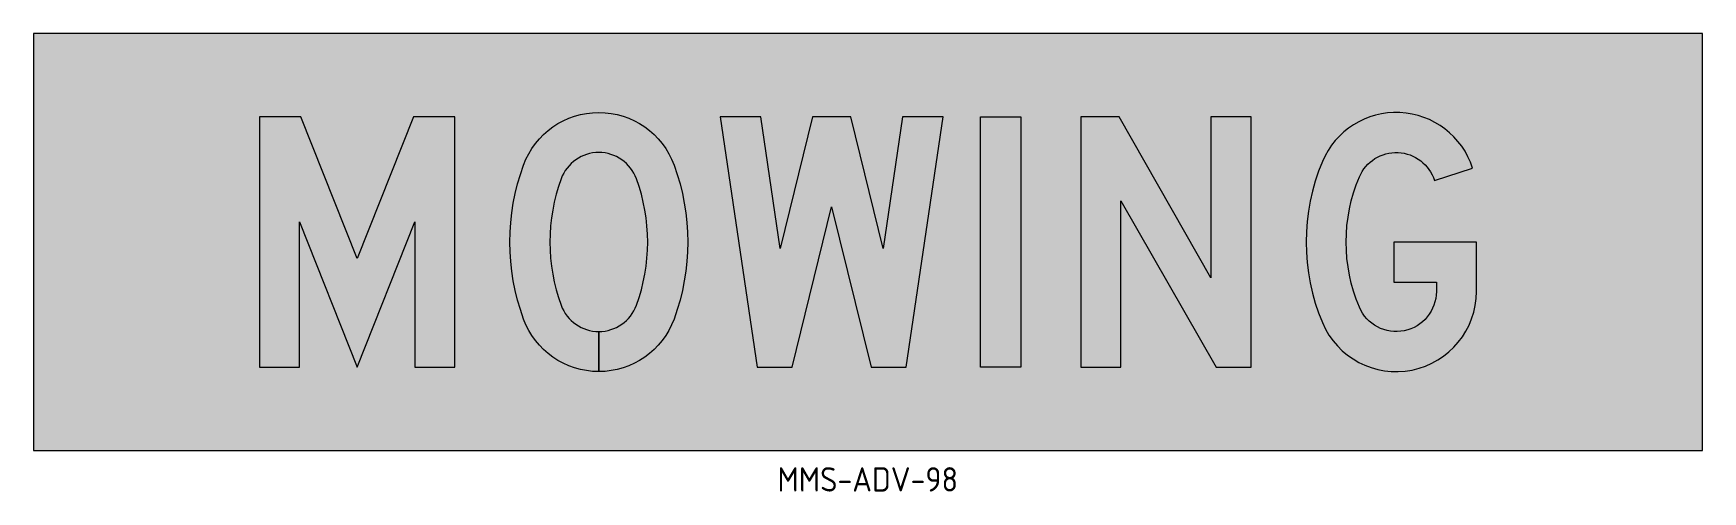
# Model space of a CAD drawing. Header units: millimetres. Extents: x 786 to 1026, y 804 to 869.
import ezdxf

# ---------------------------------------------------------------- set-up
doc = ezdxf.new("R2010")
doc.units = ezdxf.units.MM
doc.layers.add('DIM', color=1, linetype='Continuous')
doc.layers.add('GSCOLORFILL', color=7, linetype='Continuous', lineweight=0)
doc.styles.add('T35', font='isocp2.shx', dxfattribs={"height": 3.5})

# ---------------------------------------------------------------- blocks, each defined once
blk = doc.blocks.new('*U9')
at = {"layer": 'GSCOLORFILL', "transparency": 33554687}
blk.add_hatch(color=40, dxfattribs=at).paths.add_polyline_path([(-600, -150), (600, -150), (600, 150), (-600, 150)])
at = {"layer": 'GSCOLORFILL', "color": 40, "linetype": 'Continuous', "transparency": 33554687}
blk.add_lwpolyline([(-600, -150), (600, -150), (600, 150), (-600, 150), (-600, -150)], close=True, dxfattribs=at).dxf.unprotected_set("ltscale", 0)
blk.add_lwpolyline([(-600, -150), (600, -150), (600, 150), (-600, 150), (-600, -150)], close=True, dxfattribs=at).dxf.unprotected_set("ltscale", 0)
blk = doc.blocks.new('*U3')
at = {"layer": 'GSCOLORFILL', "linetype": 'Continuous'}
blk.add_hatch(color=0, dxfattribs=at).paths.add_polyline_path([(124, 0), (156, 0), (156, 200), (122.9, 200), (78, 86.8), (33.1, 200), (0, 200), (0, 0), (32, 0), (32, 116), (78, 0), (124, 116)])
at = {"layer": 'GSCOLORFILL', "color": 0}
blk.add_lwpolyline([(156, 0), (156, 200), (122.9, 200), (78, 86.8), (33.1, 200), (0, 200), (0, 0), (32, 0), (32, 116), (78, 0), (124, 116), (124, 0)], close=True, dxfattribs=at)
blk = doc.blocks.new('*U4')
at = {"layer": 'GSCOLORFILL', "linetype": 'Continuous'}
blk.add_hatch(color=0, dxfattribs=at).paths.add_polyline_path([(101.1, 49.5, -0.31474), (71, 28.5), (71, -3.5, 0.314782), (131.1, 38.5, 0.177215), (131.1, 161.5, 0.698925), (10.9, 161.5, 0.177215), (10.9, 38.5, 0.314825), (71, -3.5), (71, 28.5, -0.314825), (40.9, 49.5, -0.177215), (40.9, 150.5, -0.698925), (101.1, 150.5, -0.177215)])
at = {"layer": 'GSCOLORFILL', "color": 0}
blk.add_lwpolyline([(71, -3.5, -0.314825), (10.9, 38.5, -0.177215), (10.9, 161.5, -0.698925), (131.1, 161.5, -0.177215), (131.1, 38.5, -0.314782), (71, -3.5), (71, 28.5, 0.31474), (101.1, 49.5, 0.177215), (101.1, 150.5, 0.698925), (40.9, 150.5, 0.177215), (40.9, 49.5, 0.314825), (71, 28.5)], format="xyb", close=True, dxfattribs=at)
blk = doc.blocks.new('*U5')
at = {"layer": 'GSCOLORFILL', "linetype": 'Continuous'}
blk.add_hatch(color=0, dxfattribs=at).paths.add_polyline_path([(104.2, 200), (73.8, 200), (47.9, 94.8), (32.3, 200), (0, 200), (29.5, 0), (57.5, 0), (89, 128), (120.5, 0), (148.5, 0), (178, 200), (145.7, 200), (130.1, 94.8)])
at = {"layer": 'GSCOLORFILL', "color": 0}
blk.add_lwpolyline([(57.5, 0), (89, 128), (120.5, 0), (148.5, 0), (178, 200), (145.7, 200), (130.1, 94.8), (104.2, 200), (73.8, 200), (47.9, 94.8), (32.3, 200), (0, 200), (29.5, 0)], close=True, dxfattribs=at)
blk = doc.blocks.new('*U6')
at = {"layer": 'GSCOLORFILL', "linetype": 'Continuous'}
blk.add_hatch(color=0, dxfattribs=at).paths.add_polyline_path([(0, 200), (32, 200), (32, 0), (0, 0)])
at = {"layer": 'GSCOLORFILL', "color": 0}
blk.add_lwpolyline([(0, 200), (32, 200), (32, 0), (0, 0)], close=True, dxfattribs=at)
blk = doc.blocks.new('*U7')
at = {"layer": 'GSCOLORFILL', "linetype": 'Continuous'}
blk.add_hatch(color=0, dxfattribs=at).paths.add_polyline_path([(104, 71.5), (30.6, 200), (0, 200), (0, 0), (32, 0), (32, 133), (108, 0), (136, 0), (136, 200), (104, 200)])
at = {"layer": 'GSCOLORFILL', "color": 0}
blk.add_lwpolyline([(136, 0), (136, 200), (104, 200), (104, 71.5), (30.6, 200), (0, 200), (0, 0), (32, 0), (32, 133), (108, 0)], close=True, dxfattribs=at)
blk = doc.blocks.new('*U8')
at = {"layer": 'GSCOLORFILL', "linetype": 'Continuous'}
blk.add_hatch(color=0, dxfattribs=at).paths.add_polyline_path([(102.5, 149.2), (133, 159, 0.696067), (13, 164.4, 0.202532), (13, 35.6, 0.817772), (136, 60.5), (136, 100), (70, 100), (70, 68), (104, 68), (104, 60.5, -0.817772), (42.5, 48, -0.202532), (42.5, 152, -0.696067)])
at = {"layer": 'GSCOLORFILL', "color": 0}
blk.add_lwpolyline([(70, 100), (70, 68), (104, 68), (104, 60.5, -0.817772), (42.5, 48, -0.202532), (42.5, 152, -0.696067), (102.5, 149.2), (133, 159, 0.696067), (13, 164.4, 0.202532), (13, 35.6, 0.817772), (136, 60.5), (136, 100)], format="xyb", close=True, dxfattribs=at)
blk = doc.blocks.new('*U2')
at = {"color": 28, "xscale": 0.9, "yscale": 0.9, "zscale": 0.9}
for name, p in [('*U3', (0, 0)), ('*U4', (180, 0)), ('*U5', (331.2, 0)), ('*U6', (518.4, 0)), ('*U7', (590.4, 0)), ('*U8', (752.4, 0))]:
    blk.add_blockref(name, p, dxfattribs=at)
blk = doc.blocks.new('*U1')
blk.add_blockref('*U2', (0, 0))

msp = doc.modelspace()

# ---------------------------------------------------------------- block references
at = {"xscale": 0.2, "yscale": 0.2, "zscale": 0.2}
for name, p in [('*U9', (906.32, 839.49)), ('*U1', (818.84, 821.49))]:
    msp.add_blockref(name, p, dxfattribs=at)

# ---------------------------------------------------------------- texts
at = {"layer": 'DIM', "color": 3, "insert": (906.29, 807.11), "char_height": 3.5, "width": 16.4248, "attachment_point": 2, "style": 'T35'}
msp.add_mtext('MMS-ADV-98', dxfattribs=at)

doc.saveas('drawing.dxf')
